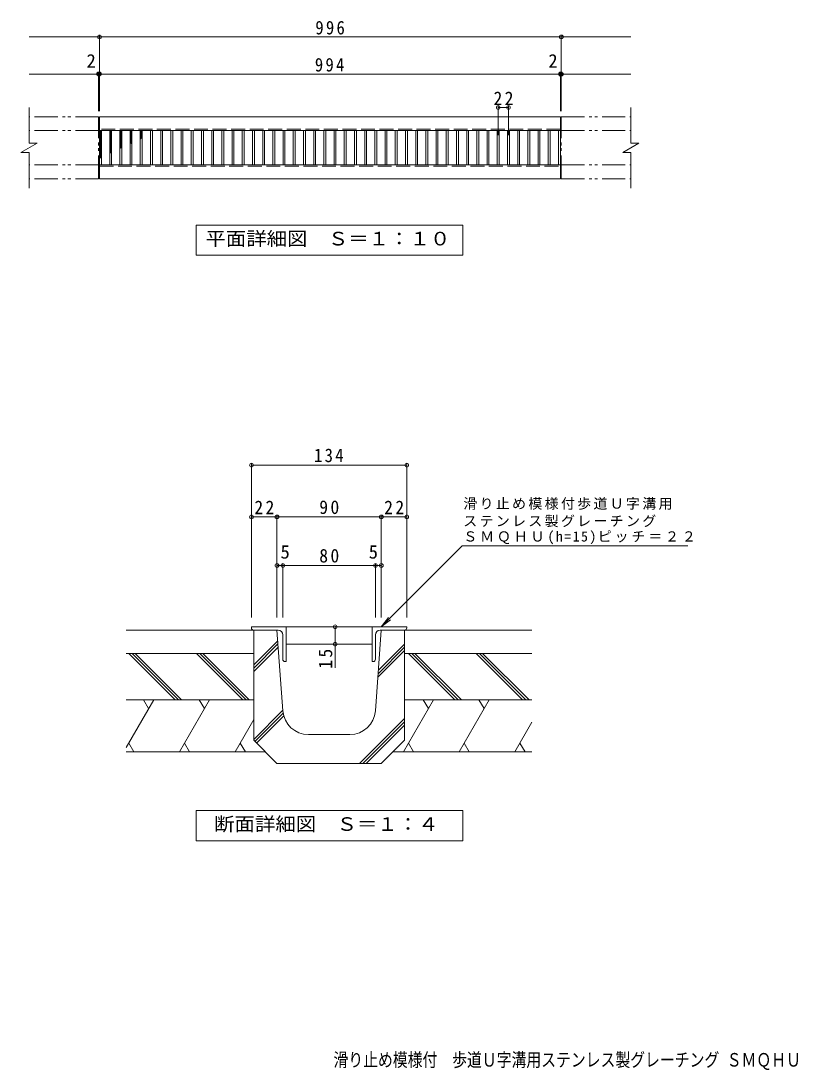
# Model space of a CAD drawing. Units: millimetres at full size, sheet at 1:10, with parts at other scales. Extents: x -1555 to 1801, y -1355 to 907.
# Drawn here: x -1555 to 123, y -1355 to 907 of the extents above; entities that cross this region are included whole.
import ezdxf
from ezdxf.enums import TextEntityAlignment as Align

# ---------------------------------------------------------------- set-up
doc = ezdxf.new("R2010")
doc.units = ezdxf.units.MM
doc.header["$LTSCALE"] = 10
doc.header["$PDMODE"] = 32
doc.header["$PDSIZE"] = 8
doc.linetypes.add('DASHED3', pattern=[4, 3, -1])
doc.linetypes.add('DOUBLE_CHAIN1', pattern=[8.8, 5, -1, 0.6, -0.6, 0.6, -1])
for name, color, linetype, lineweight in [('A-0', 6, 'Continuous', 5), ('C-1', 2, 'Continuous', 9), ('C-2', 3, 'Continuous', 9), ('C-4', 7, 'Continuous', 9), ('C-5', 7, 'Continuous', 9), ('C-9', 6, 'Continuous', 5)]:
    doc.layers.add(name, color=color, linetype=linetype, lineweight=lineweight)
doc.layers.add('F-5_F-5ﾚｲﾔ', color=2, linetype='Continuous')
doc.styles.add('ＭＳ ゴシック', font='')
doc.styles.get('ＭＳ ゴシック').set_extended_font_data('MS Gothic')

msp = doc.modelspace()

# ---------------------------------------------------------------- linework, layer by layer
at = {"layer": 'A-0', "color": 7, "lineweight": 9}
for p, q in [((-1057.64, -47.54), (-1057.64, -379.22)), ((-1057.64, -50.54), (-722.64, -50.54)), ((-722.64, -47.54), (-722.64, -379.22)), ((-1002.64, -162.37), (-1057.64, -162.37)), ((-1002.64, -159.37), (-1002.64, -379.22)), ((-777.64, -162.37), (-1002.64, -162.37)), ((-777.64, -159.37), (-777.64, -379.22)), ((-722.64, -162.37), (-777.64, -162.37)), ((-777.64, -399.22), (-603.17, -224.76)), ((-603.17, -224.76), (-116.29, -224.76)), ((-990.14, -267.05), (-1002.64, -267.05)), ((-990.14, -264.05), (-990.14, -379.22)), ((-790.14, -267.05), (-990.14, -267.05)), ((-790.14, -264.05), (-790.14, -379.22)), ((-777.64, -267.05), (-790.14, -267.05)), ((-777.64, -399.22), (-762.42, -379.39)), ((-777.64, -399.22), (-757.81, -384)), ((-877.05, -399.22), (-877.05, -436.72)), ((-877.05, -436.72), (-877.05, -487.55))]:
    msp.add_line(p, q, dxfattribs=at)
at = {"layer": 'A-0'}
for p, q in [((-1327.64, -406.72), (-1052.64, -406.72)), ((-1052.64, -406.72), (-1052.64, -644.22)), ((-777.64, -406.72), (-790.44, -580.76)), ((-452.64, -406.72), (-777.64, -406.72)), ((-1052.64, -481.47), (-1000.95, -429.78)), ((-1052.64, -488.54), (-1000.46, -436.37)), ((-1052.64, -495.62), (-999.98, -442.95)), ((-785.09, -508.07), (-727.64, -450.62)), ((-784.53, -500.44), (-727.64, -443.54)), ((-783.97, -492.8), (-727.64, -436.47)), ((-1327.64, -456.72), (-1052.64, -456.72)), ((-1222.36, -556.72), (-1322.36, -456.72)), ((-1215.29, -556.72), (-1315.29, -456.72)), ((-1208.22, -556.72), (-1308.22, -456.72)), ((-1076.42, -556.72), (-1176.42, -456.72)), ((-1069.35, -556.72), (-1169.35, -456.72)), ((-1062.27, -556.72), (-1162.27, -456.72)), ((-452.64, -456.72), (-727.64, -456.72)), ((-619.12, -556.72), (-719.12, -456.72)), ((-612.05, -556.72), (-712.05, -456.72)), ((-604.98, -556.72), (-704.98, -456.72)), ((-473.17, -556.72), (-573.17, -456.72)), ((-466.1, -556.72), (-566.1, -456.72)), ((-459.03, -556.72), (-559.03, -456.72)), ((-1268.35, -556.72), (-1327.64, -659.41)), ((-1327.64, -556.72), (-1052.64, -556.72)), ((-1290.42, -556.72), (-1279.39, -575.83)), ((-1148.17, -556.72), (-1213.12, -669.22)), ((-1170.23, -556.72), (-1159.2, -575.83)), ((-665.11, -556.72), (-730.06, -669.22)), ((-452.64, -556.72), (-727.64, -556.72)), ((-687.18, -556.72), (-676.14, -575.83)), ((-544.92, -556.72), (-609.87, -669.22)), ((-566.99, -556.72), (-555.96, -575.83)), ((-1052.64, -642.21), (-989.92, -579.49)), ((-1050.11, -646.75), (-989.23, -585.86)), ((-1052.64, -599.44), (-1092.93, -669.22)), ((-1046.58, -650.29), (-987.93, -591.64)), ((-824.65, -694.22), (-727.64, -597.21)), ((-817.58, -694.22), (-727.64, -604.28)), ((-452.64, -605.06), (-489.69, -669.22)), ((-934.99, -631.72), (-845.29, -631.72)), ((-810.51, -694.22), (-727.64, -611.35)), ((-1311.24, -669.22), (-1322.27, -650.11)), ((-1191.05, -669.22), (-1202.08, -650.11)), ((-1070.86, -669.22), (-1081.9, -650.11)), ((-1052.64, -644.22), (-1002.64, -694.22)), ((-707.99, -669.22), (-719.03, -650.11)), ((-587.8, -669.22), (-598.84, -650.11)), ((-467.62, -669.22), (-478.65, -650.11)), ((-1027.64, -669.22), (-1327.64, -669.22)), ((-452.64, -669.22), (-752.64, -669.22)), ((-1002.64, -694.22), (-777.64, -694.22))]:
    msp.add_line(p, q, dxfattribs=at)
at = {"layer": 'A-0', "color": 3, "lineweight": 9}
for p, q in [((-982.64, -399.22), (-1057.64, -399.22)), ((-1057.64, -401.72), (-1057.64, -399.22)), ((-1052.64, -406.72), (-1000.14, -406.72)), ((-982.64, -399.22), (-982.64, -474.22)), ((-797.64, -399.22), (-982.64, -399.22)), ((-797.64, -399.22), (-797.64, -474.22)), ((-797.64, -399.22), (-722.64, -399.22)), ((-727.64, -406.72), (-780.14, -406.72)), ((-722.64, -401.72), (-722.64, -399.22)), ((-990.14, -469.22), (-990.14, -416.72)), ((-790.14, -469.22), (-790.14, -416.72)), ((-982.64, -436.72), (-797.64, -436.72)), ((-985.14, -474.22), (-982.64, -474.22)), ((-795.14, -474.22), (-797.64, -474.22))]:
    msp.add_line(p, q, dxfattribs=at)
at = {"layer": 'A-0'}
for points in [[(-1052.64, -406.72), (-1002.64, -406.72), (-989.84, -580.76)], [(-777.64, -406.72), (-727.64, -406.72), (-727.64, -644.22), (-777.64, -694.22)]]:
    msp.add_lwpolyline(points, dxfattribs=at)
at = {"layer": 'A-0', "color": 7, "lineweight": 9}
msp.add_lwpolyline([(-1176.89, -860.76), (-1176.89, -795.76), (-601.89, -795.76), (-601.89, -860.76)], close=True, dxfattribs=at)
at = {"layer": 'A-0', "color": 3, "lineweight": 9}
for centre, radius, start, end in [((-1052.64, -401.72), 5, 180, 270), ((-1000.14, -416.72), 10, 0, 90), ((-780.14, -416.72), 10, 90, 180), ((-727.64, -401.72), 5, 270, 0), ((-985.14, -469.22), 5, 180, 270), ((-795.14, -469.22), 5, 270, 0)]:
    msp.add_arc(centre, radius, start, end, dxfattribs=at)
at = {"layer": 'A-0'}
for centre, start, end in [((-934.99, -576.72), 184.20536, 270), ((-845.29, -576.72), 270, 355.79464)]:
    msp.add_arc(centre, 55, start, end, dxfattribs=at)
at = {"layer": 'A-0', "color": 7}
for p in [(-1057.64, -50.54), (-722.64, -50.54), (-1057.64, -162.37), (-1002.64, -162.37), (-777.64, -162.37), (-722.64, -162.37), (-1002.64, -267.05), (-990.14, -267.05), (-790.14, -267.05), (-777.64, -267.05), (-877.05, -399.22), (-877.05, -436.72)]:
    msp.add_point(p, dxfattribs=at)
at = {"layer": 'C-1', "linetype": 'DOUBLE_CHAIN1'}
for p, q in [((-1387.4, 701.04), (-1537.39, 701.04)), ((-1387.4, 567.04), (-1387.4, 701.04)), ((-389.4, 701.04), (-239.4, 701.04)), ((-389.4, 567.04), (-389.4, 701.04)), ((-1387.4, 671.04), (-1537.39, 671.04)), ((-389.4, 671.04), (-239.4, 671.04)), ((-1387.4, 597.04), (-1537.39, 597.04)), ((-389.4, 597.04), (-239.4, 597.04)), ((-1387.4, 567.04), (-1537.39, 567.04)), ((-389.4, 567.04), (-239.4, 567.04))]:
    msp.add_line(p, q, dxfattribs=at)
at = {"layer": 'C-1'}
for p, q in [((-391.39, 701.04), (-1385.39, 701.04)), ((-1385.39, 671.04), (-1385.39, 701.04)), ((-391.39, 701.04), (-391.39, 671.04)), ((-391.39, 671.04), (-1385.39, 671.04)), ((-1554.72, 624.04), (-1520.07, 644.04)), ((-256.72, 624.04), (-222.08, 644.04)), ((-1385.39, 597.04), (-391.39, 597.04)), ((-1385.39, 567.04), (-1385.39, 597.04)), ((-391.39, 597.04), (-391.39, 567.04)), ((-1385.39, 567.04), (-391.39, 567.04))]:
    msp.add_line(p, q, dxfattribs=at)
at = {"layer": 'C-1', "linetype": 'DASHED3'}
for p, q in [((-391.39, 674.04), (-1385.39, 674.04)), ((-1385.39, 594.04), (-391.39, 594.04))]:
    msp.add_line(p, q, dxfattribs=at)
at = {"layer": 'C-1'}
for points in [[(-1537.39, 721.04), (-1537.39, 644.04), (-1520.07, 644.04)], [(-239.4, 721.04), (-239.4, 644.04), (-222.08, 644.04)], [(-1554.72, 624.04), (-1537.39, 624.04), (-1537.39, 547.04)], [(-256.72, 624.04), (-239.4, 624.04), (-239.4, 547.04)]]:
    msp.add_lwpolyline(points, dxfattribs=at)
at = {"layer": 'C-2'}
for p, q in [((-1385.39, 671.04), (-1385.39, 597.04)), ((-1381.39, 671.04), (-1381.39, 597.04)), ((-1363.39, 671.04), (-1363.39, 597.04)), ((-1359.39, 671.04), (-1359.39, 597.04)), ((-1341.39, 671.04), (-1341.39, 597.04)), ((-1337.39, 671.04), (-1337.39, 597.04)), ((-1319.39, 671.04), (-1319.39, 597.04)), ((-1315.39, 671.04), (-1315.39, 597.04)), ((-1297.39, 671.04), (-1297.39, 597.04)), ((-1293.39, 671.04), (-1293.39, 597.04)), ((-1275.39, 671.04), (-1275.39, 597.04)), ((-1271.39, 671.04), (-1271.39, 597.04)), ((-1253.39, 671.04), (-1253.39, 597.04)), ((-1249.39, 671.04), (-1249.39, 597.04)), ((-1231.39, 671.04), (-1231.39, 597.04)), ((-1227.39, 671.04), (-1227.39, 597.04)), ((-1209.39, 671.04), (-1209.39, 597.04)), ((-1205.39, 671.04), (-1205.39, 597.04)), ((-1187.39, 671.04), (-1187.39, 597.04)), ((-1183.39, 671.04), (-1183.39, 597.04)), ((-1165.39, 671.04), (-1165.39, 597.04)), ((-1161.39, 671.04), (-1161.39, 597.04)), ((-1143.39, 671.04), (-1143.39, 597.04)), ((-1139.39, 671.04), (-1139.39, 597.04)), ((-1121.39, 671.04), (-1121.39, 597.04)), ((-1117.39, 671.04), (-1117.39, 597.04)), ((-1099.39, 671.04), (-1099.39, 597.04)), ((-1095.39, 671.04), (-1095.39, 597.04)), ((-1077.39, 671.04), (-1077.39, 597.04)), ((-1073.39, 671.04), (-1073.39, 597.04)), ((-1055.39, 671.04), (-1055.39, 597.04)), ((-1051.39, 671.04), (-1051.39, 597.04)), ((-1033.39, 671.04), (-1033.39, 597.04)), ((-1029.39, 671.04), (-1029.39, 597.04)), ((-1011.39, 671.04), (-1011.39, 597.04)), ((-1007.39, 671.04), (-1007.39, 597.04)), ((-989.39, 671.04), (-989.39, 597.04)), ((-985.39, 671.04), (-985.39, 597.04)), ((-967.39, 671.04), (-967.39, 597.04)), ((-963.39, 671.04), (-963.39, 597.04)), ((-945.39, 671.04), (-945.39, 597.04)), ((-941.39, 671.04), (-941.39, 597.04)), ((-923.39, 671.04), (-923.39, 597.04)), ((-919.39, 671.04), (-919.39, 597.04)), ((-901.39, 671.04), (-901.39, 597.04)), ((-897.39, 671.04), (-897.39, 597.04)), ((-879.39, 671.04), (-879.39, 597.04)), ((-875.39, 671.04), (-875.39, 597.04)), ((-857.39, 671.04), (-857.39, 597.04)), ((-853.39, 671.04), (-853.39, 597.04)), ((-835.39, 671.04), (-835.39, 597.04)), ((-831.39, 671.04), (-831.39, 597.04)), ((-813.39, 671.04), (-813.39, 597.04)), ((-809.39, 671.04), (-809.39, 597.04)), ((-791.39, 671.04), (-791.39, 597.04)), ((-787.39, 671.04), (-787.39, 597.04)), ((-769.39, 671.04), (-769.39, 597.04)), ((-765.39, 671.04), (-765.39, 597.04)), ((-747.39, 671.04), (-747.39, 597.04)), ((-743.39, 671.04), (-743.39, 597.04)), ((-725.39, 671.04), (-725.39, 597.04)), ((-721.39, 671.04), (-721.39, 597.04)), ((-703.39, 671.04), (-703.39, 597.04)), ((-699.39, 671.04), (-699.39, 597.04)), ((-681.39, 671.04), (-681.39, 597.04)), ((-677.39, 671.04), (-677.39, 597.04)), ((-659.39, 671.04), (-659.39, 597.04)), ((-655.39, 671.04), (-655.39, 597.04)), ((-637.39, 671.04), (-637.39, 597.04)), ((-633.39, 671.04), (-633.39, 597.04)), ((-615.39, 671.04), (-615.39, 597.04)), ((-611.39, 671.04), (-611.39, 597.04)), ((-593.39, 671.04), (-593.39, 597.04)), ((-589.39, 671.04), (-589.39, 597.04)), ((-571.39, 671.04), (-571.39, 597.04)), ((-567.39, 671.04), (-567.39, 597.04)), ((-549.39, 671.04), (-549.39, 597.04)), ((-545.39, 671.04), (-545.39, 597.04)), ((-527.39, 671.04), (-527.39, 597.04)), ((-523.39, 671.04), (-523.39, 597.04)), ((-505.39, 671.04), (-505.39, 597.04)), ((-501.39, 671.04), (-501.39, 597.04)), ((-483.39, 671.04), (-483.39, 597.04)), ((-479.39, 671.04), (-479.39, 597.04)), ((-461.39, 671.04), (-461.39, 597.04)), ((-457.39, 671.04), (-457.39, 597.04)), ((-439.39, 671.04), (-439.39, 597.04)), ((-435.39, 671.04), (-435.39, 597.04)), ((-417.39, 671.04), (-417.39, 597.04)), ((-413.39, 671.04), (-413.39, 597.04)), ((-395.39, 671.04), (-395.39, 597.04)), ((-391.39, 671.04), (-391.39, 597.04))]:
    msp.add_line(p, q, dxfattribs=at)
at = {"layer": 'C-4'}
for p, q in [((-1537.39, 873.04), (-239.4, 873.04)), ((-1385.39, 713.04), (-1385.39, 876.04)), ((-389.4, 713.04), (-389.4, 876.04)), ((-1537.39, 793.04), (-239.4, 793.04)), ((-1387.4, 713.04), (-1387.4, 796.04)), ((-391.4, 713.04), (-391.4, 796.04)), ((-525.39, 661.04), (-525.39, 724.04)), ((-525.39, 721.04), (-503.39, 721.04)), ((-503.39, 661.04), (-503.39, 724.04))]:
    msp.add_line(p, q, dxfattribs=at)
for p in [(-1385.39, 873.04), (-389.4, 873.04), (-1387.4, 793.04), (-1385.39, 793.04), (-391.4, 793.04), (-389.4, 793.04), (-525.39, 721.04), (-503.39, 721.04)]:
    msp.add_point(p, dxfattribs=at)
at = {"layer": 'C-5'}
msp.add_lwpolyline([(-1176.89, 402.04), (-1176.89, 467.04), (-601.89, 467.04), (-601.89, 402.04)], close=True, dxfattribs=at)
at = {"layer": 'C-9'}
for p, q in [((-1385.39, 667.25), (-1381.6, 671.04)), ((-1385.39, 670.08), (-1384.43, 671.04)), ((-1385.39, 669.8), (-1381.39, 665.8)), ((-1385.39, 664.42), (-1381.39, 668.42)), ((-1385.39, 666.97), (-1381.39, 662.97)), ((-1385.39, 661.59), (-1381.39, 665.59)), ((-1385.39, 664.15), (-1381.39, 660.15)), ((-1385.39, 658.77), (-1381.39, 662.77)), ((-1385.39, 661.32), (-1381.39, 657.32)), ((-1385.39, 655.94), (-1381.39, 659.94)), ((-1385.39, 658.49), (-1381.39, 654.49)), ((-1385.39, 653.11), (-1381.39, 657.11)), ((-1383.8, 671.04), (-1381.39, 668.63)), ((-1363.39, 668.11), (-1360.46, 671.04)), ((-1363.39, 670.94), (-1363.29, 671.04)), ((-1363.39, 665.28), (-1359.39, 669.28)), ((-1363.39, 668.94), (-1359.39, 664.94)), ((-1363.39, 662.45), (-1359.39, 666.45)), ((-1363.39, 666.12), (-1359.39, 662.12)), ((-1363.39, 659.62), (-1359.39, 663.62)), ((-1363.39, 663.29), (-1359.39, 659.29)), ((-1363.39, 656.79), (-1359.39, 660.79)), ((-1363.39, 660.46), (-1359.39, 656.46)), ((-1363.39, 653.97), (-1359.39, 657.97)), ((-1363.39, 657.63), (-1359.39, 653.63)), ((-1362.66, 671.04), (-1359.39, 667.77)), ((-1359.83, 671.04), (-1359.39, 670.6)), ((-1341.39, 668.97), (-1339.32, 671.04)), ((-1341.39, 670.91), (-1337.39, 666.91)), ((-1341.39, 666.14), (-1337.39, 670.14)), ((-1341.39, 668.09), (-1337.39, 664.09)), ((-1341.39, 663.31), (-1337.39, 667.31)), ((-1341.39, 665.26), (-1337.39, 661.26)), ((-1341.39, 660.48), (-1337.39, 664.48)), ((-1341.39, 662.43), (-1337.39, 658.43)), ((-1341.39, 657.65), (-1337.39, 661.65)), ((-1341.39, 659.6), (-1337.39, 655.6)), ((-1341.39, 654.82), (-1337.39, 658.82)), ((-1341.39, 656.77), (-1337.39, 652.77)), ((-1338.69, 671.04), (-1337.39, 669.74)), ((-1319.39, 669.82), (-1318.18, 671.04)), ((-1319.39, 667), (-1315.39, 671)), ((-1319.39, 670.06), (-1315.39, 666.06)), ((-1319.39, 664.17), (-1315.39, 668.17)), ((-1319.39, 667.23), (-1315.39, 663.23)), ((-1319.39, 661.34), (-1315.39, 665.34)), ((-1319.39, 664.4), (-1315.39, 660.4)), ((-1319.39, 658.51), (-1315.39, 662.51)), ((-1319.39, 661.57), (-1315.39, 657.57)), ((-1319.39, 655.68), (-1315.39, 659.68)), ((-1319.39, 658.74), (-1315.39, 654.74)), ((-1319.39, 652.85), (-1315.39, 656.85)), ((-1317.55, 671.04), (-1315.39, 668.89)), ((-1297.39, 667.85), (-1294.21, 671.04)), ((-1297.39, 670.68), (-1297.04, 671.04)), ((-1297.39, 669.2), (-1293.39, 665.2)), ((-1297.39, 665.03), (-1293.39, 669.03)), ((-1297.39, 666.37), (-1293.39, 662.37)), ((-1297.39, 662.2), (-1293.39, 666.2)), ((-1297.39, 663.54), (-1293.39, 659.54)), ((-1297.39, 659.37), (-1293.39, 663.37)), ((-1297.39, 660.71), (-1293.39, 656.71)), ((-1297.39, 656.54), (-1293.39, 660.54)), ((-1297.39, 657.89), (-1293.93, 654.43)), ((-1297.39, 653.71), (-1293.39, 657.71)), ((-1296.41, 671.04), (-1293.39, 668.03)), ((-1293.58, 671.04), (-1293.39, 670.86)), ((-1385.39, 655.66), (-1381.39, 651.66)), ((-1385.39, 650.28), (-1381.39, 654.28)), ((-1385.39, 652.83), (-1381.39, 648.83)), ((-1385.39, 647.45), (-1381.39, 651.45)), ((-1385.39, 650), (-1381.39, 646)), ((-1385.39, 644.62), (-1381.39, 648.62)), ((-1385.39, 647.17), (-1381.39, 643.17)), ((-1385.39, 641.79), (-1381.39, 645.79)), ((-1385.39, 644.35), (-1381.39, 640.35)), ((-1385.39, 638.97), (-1381.39, 642.97)), ((-1385.39, 641.52), (-1381.39, 637.52)), ((-1385.39, 636.14), (-1381.39, 640.14)), ((-1385.39, 638.69), (-1381.39, 634.69)), ((-1385.39, 633.31), (-1381.39, 637.31)), ((-1385.39, 635.86), (-1381.39, 631.86)), ((-1385.39, 630.48), (-1381.39, 634.48)), ((-1363.39, 651.14), (-1359.39, 655.14)), ((-1363.39, 654.8), (-1359.39, 650.8)), ((-1363.39, 648.31), (-1359.39, 652.31)), ((-1363.39, 651.97), (-1359.39, 647.97)), ((-1363.39, 645.48), (-1359.39, 649.48)), ((-1363.39, 649.15), (-1359.39, 645.15)), ((-1363.39, 642.65), (-1359.39, 646.65)), ((-1363.39, 646.32), (-1359.39, 642.32)), ((-1363.39, 639.82), (-1359.39, 643.82)), ((-1363.39, 643.49), (-1359.39, 639.49)), ((-1363.39, 637), (-1359.39, 641)), ((-1363.39, 640.66), (-1359.39, 636.66)), ((-1363.39, 634.17), (-1359.39, 638.17)), ((-1363.39, 637.83), (-1359.39, 633.83)), ((-1363.39, 631.34), (-1359.39, 635.34)), ((-1363.39, 635), (-1359.39, 631)), ((-1341.39, 652), (-1337.39, 656)), ((-1341.39, 653.94), (-1337.39, 649.94)), ((-1341.39, 649.17), (-1337.39, 653.17)), ((-1341.39, 651.12), (-1337.39, 647.12)), ((-1341.39, 646.34), (-1337.39, 650.34)), ((-1341.39, 648.29), (-1337.39, 644.29)), ((-1341.39, 643.51), (-1337.39, 647.51)), ((-1341.39, 645.46), (-1337.39, 641.46)), ((-1341.39, 640.68), (-1337.39, 644.68)), ((-1341.39, 642.63), (-1337.39, 638.63)), ((-1341.39, 637.85), (-1337.39, 641.85)), ((-1341.39, 639.8), (-1337.39, 635.8)), ((-1341.39, 635.03), (-1337.39, 639.03)), ((-1341.39, 636.97), (-1337.96, 633.54)), ((-1341.39, 632.2), (-1337.39, 636.2)), ((-1341.39, 634.15), (-1339.88, 632.63)), ((-1319.39, 655.91), (-1315.39, 651.91)), ((-1319.39, 650.03), (-1315.39, 654.03)), ((-1319.39, 653.09), (-1315.39, 649.09)), ((-1319.39, 647.2), (-1315.39, 651.2)), ((-1319.39, 650.26), (-1315.39, 646.26)), ((-1319.39, 644.37), (-1315.39, 648.37)), ((-1319.39, 647.43), (-1315.95, 643.98)), ((-1319.39, 644.6), (-1317.86, 643.07)), ((-1317.86, 643.07), (-1315.39, 645.54)), ((-1297.39, 655.06), (-1295.85, 653.52)), ((-1293.78, 654.5), (-1293.39, 654.88)), ((-1385.39, 633.03), (-1381.39, 629.03)), ((-1385.39, 627.65), (-1381.39, 631.65)), ((-1385.39, 630.2), (-1381.39, 626.2)), ((-1385.39, 624.82), (-1381.39, 628.82)), ((-1385.39, 627.38), (-1381.39, 623.38)), ((-1385.39, 622), (-1381.39, 626)), ((-1385.39, 624.55), (-1381.39, 620.55)), ((-1385.39, 619.17), (-1381.39, 623.17)), ((-1385.39, 621.72), (-1381.39, 617.72)), ((-1385.39, 616.34), (-1381.39, 620.34)), ((-1385.39, 618.89), (-1381.39, 614.89)), ((-1385.39, 613.51), (-1381.39, 617.51)), ((-1385.39, 616.06), (-1381.98, 612.65)), ((-1385.39, 613.23), (-1383.9, 611.74)), ((-1384.74, 611.34), (-1381.39, 614.68)), ((-1363.39, 628.51), (-1359.39, 632.51)), ((-1363.39, 632.17), (-1359.39, 628.17)), ((-1363.39, 625.68), (-1359.39, 629.68)), ((-1363.39, 629.35), (-1359.39, 625.35)), ((-1363.39, 622.85), (-1359.39, 626.85)), ((-1363.39, 626.52), (-1359.97, 623.09)), ((-1363.39, 623.69), (-1361.89, 622.18)), ((-1360.65, 622.77), (-1359.39, 624.03))]:
    msp.add_line(p, q, dxfattribs=at)

# ---------------------------------------------------------------- texts
at = {"layer": 'A-0', "color": 2, "style": 'ＭＳ ゴシック'}
for p in [(-994.98, -261.05), (-804.77, -261.05)]:
    msp.add_text('5', height=29.33, dxfattribs=at).set_placement(p, align=Align.BOTTOM_LEFT)
at = {"layer": 'A-0', "color": 2, "style": 'ＭＳ ゴシック', "width": 1.1}
msp.add_text('断面詳細図\u3000Ｓ＝１：４', height=29.33, dxfattribs=at).set_placement((-1138.13, -848.26), align=Align.BOTTOM_LEFT)
at = {"layer": 'A-0', "color": 2, "char_height": 29.33, "attachment_point": 7, "style": 'ＭＳ ゴシック'}
for s, insert in [('\\T1.27;\\W0.9;134', (-922.64, -44.54)), ('\\T1.27;\\W0.95;22', (-1051.39, -156.37)), ('\\T1.27;\\W0.95;90', (-911.39, -156.37)), ('\\T1.27;\\W0.95;22', (-771.39, -156.37)), ('\\T1.27;\\W0.95;80', (-911.39, -261.05))]:
    msp.add_mtext(s, dxfattribs=dict(at, insert=insert))
at = {"layer": 'A-0', "color": 7, "char_height": 21.99, "attachment_point": 7, "style": 'ＭＳ ゴシック'}
for s, insert in [('\\T1.17;滑り止め模様付歩道Ｕ字溝用', (-600.77, -147.13)), ('\\T1.17;ステンレス製グレーチング', (-600.77, -184.6)), ('\\T1.21;ＳＭＱＨＵ(h=15)ピッチ＝２２', (-600.77, -221.23))]:
    msp.add_mtext(s, dxfattribs=dict(at, insert=insert))
at = {"layer": 'A-0', "color": 2, "insert": (-883.05, -489.77), "char_height": 29.33, "attachment_point": 7, "rotation": 90, "style": 'ＭＳ ゴシック'}
msp.add_mtext('\\T1.27;\\W0.95;15', dxfattribs=at)
at = {"layer": 'C-4', "color": 2, "style": 'ＭＳ ゴシック'}
for p in [(-1413.36, 798.04), (-417.36, 798.04)]:
    msp.add_text('2', height=29.33, dxfattribs=at).set_placement(p, align=Align.BOTTOM_LEFT)
at = {"layer": 'C-4', "color": 2, "char_height": 29.33, "attachment_point": 7, "style": 'ＭＳ ゴシック'}
for s, insert in [('\\T1.27;\\W0.9;996', (-919.89, 878.04)), ('\\T1.27;\\W0.9;994', (-920.89, 798.04)), ('\\T1.27;\\W0.95;22', (-535.64, 726.04))]:
    msp.add_mtext(s, dxfattribs=dict(at, insert=insert))
at = {"layer": 'C-5', "color": 2, "style": 'ＭＳ ゴシック', "width": 1.1}
msp.add_text('平面詳細図\u3000Ｓ＝１：１０', height=29.33, dxfattribs=at).set_placement((-1156.89, 414.54), align=Align.BOTTOM_LEFT)
at = {"layer": 'F-5_F-5ﾚｲﾔ', "style": 'ＭＳ ゴシック', "width": 0.8}
msp.add_text('滑り止め模様付\u3000歩道Ｕ字溝用ステンレス製グレーチング ＳＭＱＨＵ\u3000９１５\u3000Ｐ＝２２', height=29.33, dxfattribs=at).set_placement((-880.8, -1356.84), align=Align.BOTTOM_LEFT)

doc.saveas('drawing.dxf')
